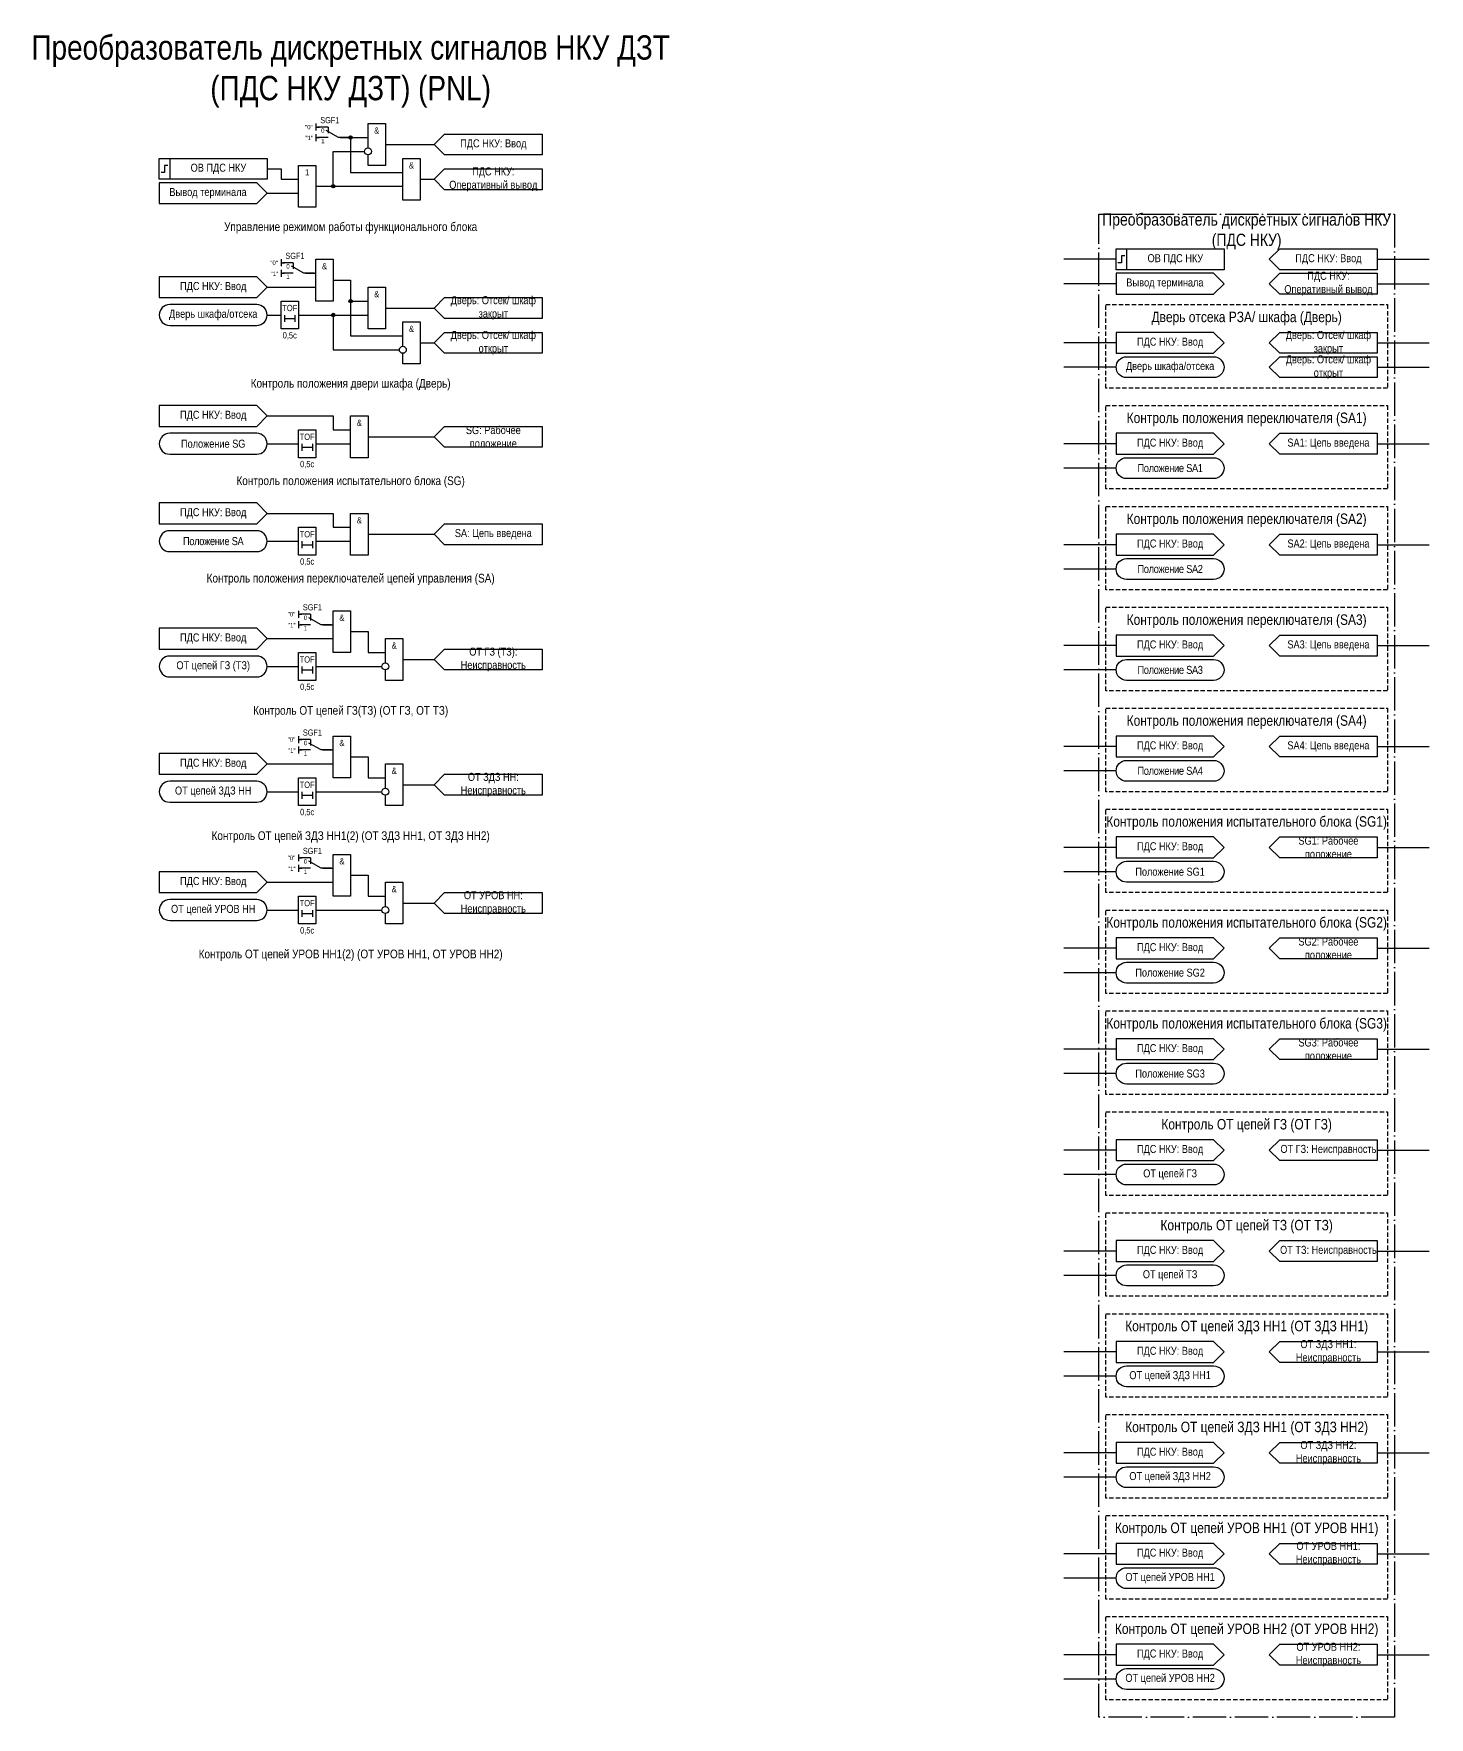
# Model space of a CAD drawing. Header units: millimetres. Extents: x -2609 to 701, y -63 to 764.
# Drawn here: x -2244.1 to -1843, y 128 to 611.8 of the extents above; entities that cross this region are included whole.
import ezdxf
from ezdxf.enums import TextEntityAlignment as Align

# ---------------------------------------------------------------- set-up
doc = ezdxf.new("R2010")
doc.units = ezdxf.units.MM
doc.linetypes.add('ACAD_ISO04W100', pattern=[30, 24, -3, 0, -3])
doc.linetypes.add('штриховая2', pattern=[0.375, 0.25, -0.125])
doc.layers.add('TEXT', color=7, linetype='Continuous', lineweight=25)
doc.layers.add('Основная', color=7, linetype='Continuous')
doc.styles.add('2.5_Gost_RD', font='ARIALN.TTF', dxfattribs={"height": 2.5})
doc.styles.add('3.5_Gost_RD', font='ARIALN.TTF', dxfattribs={"height": 3.5})
doc.styles.add('Вывод', font='ARIALN.TTF', dxfattribs={"height": 2.5})
doc.styles.add('Компонент', font='ARIALN.TTF', dxfattribs={"height": 3.5})

# ---------------------------------------------------------------- blocks, each defined once
blk = doc.blocks.new('*U958')
at = {"layer": 'Основная', "color": 0}
blk.add_line((0, 0), (7, 4), dxfattribs=at)
at = {"layer": 'Основная', "ltscale": 0.35}
blk.add_line((6, 6), (6, 2.5), dxfattribs=at)
blk = doc.blocks.new('*U985')
at = {"layer": 'Основная', "color": 0}
for p, q in [((-3, 6), (-9, 6)), ((-3, 0), (-9, 0)), ((9, 0), (3, 0))]:
    blk.add_line(p, q, dxfattribs=at)
at = {"layer": 'Основная', "ltscale": 0.25, "xscale": -1}
blk.add_blockref('*U958', (3, 0), dxfattribs=at)
at = {"layer": 'Основная'}
for tag, height, style, p in [('ОУ', 3.5, 'Компонент', (-2, 10)), ('В1', 2.5, 'Вывод', (-14, 6)), ('В2', 2.5, 'Вывод', (-6, 4)), ('В3', 2.5, 'Вывод', (-6, -2))]:
    blk.add_attdef(tag, text='', height=height, dxfattribs=dict(at, style=style)).set_placement(p, align=Align.MIDDLE_CENTER)
blk = doc.blocks.new('Точка')
at = {"ltscale": 100}
h = blk.add_hatch(color=256, dxfattribs=at)
h.dxf.hatch_style = 1
edge = h.paths.add_edge_path()
edge.add_arc((0, 0), 0.5, 0, 360)
blk.add_circle((0, 0), 0.5, dxfattribs=at)

msp = doc.modelspace()

# ---------------------------------------------------------------- linework, layer by layer
at = {"ltscale": 100}
for p, q in [((-2163, 586), (-2163, 584)), ((-2163, 585), (-2162, 585)), ((-2163, 583), (-2163, 581)), ((-2163, 582), (-2162, 582)), ((-2168, 570), (-2168, 570)), ((-2173, 547), (-2173, 545)), ((-1933, 547), (-1948, 547)), ((-1858, 547), (-1843, 547)), ((-2173, 546), (-2172, 546)), ((-2173, 544), (-2173, 542)), ((-2173, 543), (-2172, 543)), ((-1933, 540), (-1948, 540)), ((-1858, 540), (-1843, 540)), ((-1933, 523), (-1948, 523)), ((-1858, 523), (-1843, 523)), ((-1933, 516), (-1948, 516)), ((-1858, 516), (-1843, 516)), ((-1933, 494), (-1948, 494)), ((-1858, 494), (-1843, 494)), ((-1933, 487), (-1948, 487)), ((-1933, 465), (-1948, 465)), ((-1858, 465), (-1843, 465)), ((-1933, 458), (-1948, 458)), ((-2168, 446), (-2168, 444)), ((-2168, 445), (-2167, 445)), ((-2168, 443), (-2168, 441)), ((-2168, 442), (-2167, 442)), ((-1933, 436), (-1948, 436)), ((-1858, 436), (-1843, 436)), ((-1933, 429), (-1948, 429)), ((-2168, 410), (-2168, 408)), ((-2168, 409), (-2167, 409)), ((-2168, 407), (-2168, 405)), ((-1933, 407), (-1948, 407)), ((-1858, 407), (-1843, 407)), ((-2168, 406), (-2167, 406)), ((-1933, 400), (-1948, 400)), ((-1933, 378), (-1948, 378)), ((-1858, 378), (-1843, 378)), ((-2168, 376), (-2168, 374)), ((-2168, 375), (-2167, 375)), ((-2168, 373), (-2168, 371)), ((-2168, 372), (-2167, 372)), ((-1933, 371), (-1948, 371)), ((-1933, 349), (-1948, 349)), ((-1858, 349), (-1843, 349)), ((-1933, 342), (-1948, 342)), ((-1933, 320), (-1948, 320)), ((-1858, 320), (-1843, 320)), ((-1933, 313), (-1948, 313)), ((-1933, 291), (-1948, 291)), ((-1858, 291), (-1843, 291)), ((-1933, 284), (-1948, 284)), ((-1933, 262), (-1948, 262)), ((-1858, 262), (-1843, 262)), ((-1933, 255), (-1948, 255)), ((-1933, 233), (-1948, 233)), ((-1858, 233), (-1843, 233)), ((-1933, 226), (-1948, 226)), ((-1933, 204), (-1948, 204)), ((-1858, 204), (-1843, 204)), ((-1933, 197), (-1948, 197)), ((-1933, 175), (-1948, 175)), ((-1858, 175), (-1843, 175)), ((-1933, 168), (-1948, 168)), ((-1933, 146), (-1948, 146)), ((-1858, 146), (-1843, 146)), ((-1933, 139), (-1948, 139))]:
    msp.add_line(p, q, dxfattribs=at)
for points in [[(-2148, 579), (-2148, 586), (-2143, 586), (-2143, 574), (-2148, 574), (-2148, 577)], [(-2156, 582), (-2148, 582)], [(-2156, 582), (-2153, 582), (-2153, 572), (-2138, 572)], [(-2129, 580), (-2126, 583), (-2098, 583), (-2098, 577), (-2126, 577), (-2129, 580)], [(-2163, 568), (-2158, 568), (-2158, 578), (-2149, 578)], [(-2143, 580), (-2129, 580)], [(-2177, 573), (-2173, 573), (-2173, 570), (-2168, 570)], [(-2129, 570), (-2126, 573), (-2098, 573), (-2098, 567), (-2126, 567), (-2129, 570)], [(-2163, 568), (-2138, 568)], [(-2133, 570), (-2129, 570)], [(-2177, 566), (-2168, 566)], [(-1889, 547), (-1886, 550), (-1858, 550), (-1858, 544), (-1886, 544), (-1889, 547)], [(-2166, 543), (-2163, 543)], [(-2166, 543), (-2163, 543)], [(-1889, 540), (-1886, 543), (-1858, 543), (-1858, 537), (-1886, 537), (-1889, 540)], [(-2177, 539), (-2163, 539)], [(-2158, 541), (-2153, 541), (-2153, 525), (-2138, 525)], [(-2158, 541), (-2153, 541), (-2153, 535), (-2148, 535)], [(-2143, 533), (-2129, 533)], [(-2129, 533), (-2126, 536), (-2098, 536), (-2098, 530), (-2126, 530), (-2129, 533)], [(-2177, 531), (-2173, 531)], [(-2172, 531), (-2172, 529)], [(-2172, 530), (-2169, 530)], [(-2169, 531), (-2169, 529)], [(-2168, 531), (-2148, 531)], [(-2168, 531), (-2158, 531), (-2158, 521), (-2139, 521)], [(-2138, 522), (-2138, 529), (-2133, 529), (-2133, 517), (-2138, 517), (-2138, 520)], [(-2133, 523), (-2129, 523)], [(-2129, 523), (-2126, 526), (-2098, 526), (-2098, 520), (-2126, 520), (-2129, 523)], [(-2177, 502), (-2158, 502), (-2158, 498), (-2153, 498)], [(-2129, 496), (-2126, 499), (-2098, 499), (-2098, 493), (-2126, 493), (-2129, 496)], [(-2177, 494), (-2168, 494)], [(-2167, 494), (-2167, 492)], [(-2164, 494), (-2164, 492)], [(-2163, 494), (-2153, 494)], [(-2148, 496), (-2129, 496)], [(-2167, 493), (-2164, 493)], [(-2177, 474), (-2158, 474), (-2158, 470), (-2153, 470)], [(-2129, 468), (-2126, 471), (-2098, 471), (-2098, 465), (-2126, 465), (-2129, 468)], [(-2177, 466), (-2168, 466)], [(-2167, 466), (-2167, 464)], [(-2167, 465), (-2164, 465)], [(-2164, 466), (-2164, 464)], [(-2163, 466), (-2153, 466)], [(-2148, 468), (-2129, 468)], [(-2161, 442), (-2158, 442)], [(-2161, 442), (-2158, 442)], [(-2177, 438), (-2158, 438)], [(-2153, 440), (-2148, 440), (-2148, 434), (-2143, 434)], [(-2143, 431), (-2143, 438), (-2138, 438), (-2138, 426), (-2143, 426), (-2143, 429)], [(-2138, 432), (-2129, 432)], [(-2129, 432), (-2126, 435), (-2098, 435), (-2098, 429), (-2126, 429), (-2129, 432)], [(-2177, 430), (-2168, 430)], [(-2167, 430), (-2167, 428)], [(-2167, 429), (-2164, 429)], [(-2164, 430), (-2164, 428)], [(-2163, 430), (-2144, 430)], [(-2177, 402), (-2158, 402)], [(-2161, 406), (-2158, 406)], [(-2161, 406), (-2158, 406)], [(-2153, 404), (-2148, 404), (-2148, 398), (-2143, 398)], [(-2143, 395), (-2143, 402), (-2138, 402), (-2138, 390), (-2143, 390), (-2143, 393)], [(-2129, 396), (-2126, 399), (-2098, 399), (-2098, 393), (-2126, 393), (-2129, 396)], [(-2177, 394), (-2168, 394)], [(-2167, 394), (-2167, 392)], [(-2167, 393), (-2164, 393)], [(-2164, 394), (-2164, 392)], [(-2163, 394), (-2144, 394)], [(-2138, 396), (-2129, 396)], [(-2177, 368), (-2158, 368)], [(-2161, 372), (-2158, 372)], [(-2161, 372), (-2158, 372)], [(-2153, 370), (-2148, 370), (-2148, 364), (-2143, 364)], [(-2143, 361), (-2143, 368), (-2138, 368), (-2138, 356), (-2143, 356), (-2143, 359)], [(-2129, 362), (-2126, 365), (-2098, 365), (-2098, 359), (-2126, 359), (-2129, 362)], [(-2177, 360), (-2168, 360)], [(-2167, 360), (-2167, 358)], [(-2167, 359), (-2164, 359)], [(-2164, 360), (-2164, 358)], [(-2163, 360), (-2144, 360)], [(-2138, 362), (-2129, 362)]]:
    msp.add_lwpolyline(points, dxfattribs=at)
for points in [[(-2208, 576), (-2177, 576), (-2177, 570), (-2208, 570)], [(-2208, 576), (-2205, 576), (-2205, 570), (-2208, 570)], [(-2138, 576), (-2133, 576), (-2133, 564), (-2138, 564)], [(-2168, 574), (-2163, 574), (-2163, 562), (-2168, 562)], [(-2208, 569), (-2208, 563), (-2180, 563), (-2177, 566), (-2180, 569)], [(-2163, 547), (-2158, 547), (-2158, 535), (-2163, 535)], [(-1933, 550), (-1902, 550), (-1902, 544), (-1933, 544)], [(-1933, 550), (-1930, 550), (-1930, 544), (-1933, 544)], [(-2208, 542), (-2208, 536), (-2180, 536), (-2177, 539), (-2180, 542)], [(-1933, 543), (-1933, 537), (-1905, 537), (-1902, 540), (-1905, 543)], [(-2148, 539), (-2143, 539), (-2143, 527), (-2148, 527)], [(-2173, 535), (-2168, 535), (-2168, 527), (-2173, 527)], [(-1933, 526), (-1933, 520), (-1905, 520), (-1902, 523), (-1905, 526)], [(-1858, 520), (-1886, 520), (-1889, 523), (-1886, 526), (-1858, 526)], [(-1886, 519), (-1858, 519), (-1858, 513), (-1886, 513), (-1889, 516)], [(-2208, 505), (-2208, 499), (-2180, 499), (-2177, 502), (-2180, 505)], [(-2153, 502), (-2148, 502), (-2148, 490), (-2153, 490)], [(-2168, 498), (-2163, 498), (-2163, 490), (-2168, 490)], [(-1933, 497), (-1933, 491), (-1905, 491), (-1902, 494), (-1905, 497)], [(-1858, 491), (-1886, 491), (-1889, 494), (-1886, 497), (-1858, 497)], [(-2208, 477), (-2208, 471), (-2180, 471), (-2177, 474), (-2180, 477)], [(-2168, 470), (-2163, 470), (-2163, 462), (-2168, 462)], [(-2153, 474), (-2148, 474), (-2148, 462), (-2153, 462)], [(-1933, 468), (-1933, 462), (-1905, 462), (-1902, 465), (-1905, 468)], [(-1858, 462), (-1886, 462), (-1889, 465), (-1886, 468), (-1858, 468)], [(-2158, 446), (-2153, 446), (-2153, 434), (-2158, 434)], [(-2208, 441), (-2208, 435), (-2180, 435), (-2177, 438), (-2180, 441)], [(-1933, 439), (-1933, 433), (-1905, 433), (-1902, 436), (-1905, 439)], [(-1858, 433), (-1886, 433), (-1889, 436), (-1886, 439), (-1858, 439)], [(-2168, 434), (-2163, 434), (-2163, 426), (-2168, 426)], [(-2158, 410), (-2153, 410), (-2153, 398), (-2158, 398)], [(-1933, 410), (-1933, 404), (-1905, 404), (-1902, 407), (-1905, 410)], [(-1858, 404), (-1886, 404), (-1889, 407), (-1886, 410), (-1858, 410)], [(-2208, 405), (-2208, 399), (-2180, 399), (-2177, 402), (-2180, 405)], [(-2168, 398), (-2163, 398), (-2163, 390), (-2168, 390)], [(-1933, 381), (-1933, 375), (-1905, 375), (-1902, 378), (-1905, 381)], [(-1858, 375), (-1886, 375), (-1889, 378), (-1886, 381), (-1858, 381)], [(-2158, 376), (-2153, 376), (-2153, 364), (-2158, 364)], [(-2208, 371), (-2208, 365), (-2180, 365), (-2177, 368), (-2180, 371)], [(-2168, 364), (-2163, 364), (-2163, 356), (-2168, 356)], [(-1933, 352), (-1933, 346), (-1905, 346), (-1902, 349), (-1905, 352)], [(-1858, 346), (-1886, 346), (-1889, 349), (-1886, 352), (-1858, 352)], [(-1933, 323), (-1933, 317), (-1905, 317), (-1902, 320), (-1905, 323)], [(-1858, 317), (-1886, 317), (-1889, 320), (-1886, 323), (-1858, 323)], [(-1933, 294), (-1933, 288), (-1905, 288), (-1902, 291), (-1905, 294)], [(-1858, 288), (-1886, 288), (-1889, 291), (-1886, 294), (-1858, 294)], [(-1933, 265), (-1933, 259), (-1905, 259), (-1902, 262), (-1905, 265)], [(-1858, 259), (-1886, 259), (-1889, 262), (-1886, 265), (-1858, 265)], [(-1933, 236), (-1933, 230), (-1905, 230), (-1902, 233), (-1905, 236)], [(-1858, 230), (-1886, 230), (-1889, 233), (-1886, 236), (-1858, 236)], [(-1933, 207), (-1933, 201), (-1905, 201), (-1902, 204), (-1905, 207)], [(-1858, 201), (-1886, 201), (-1889, 204), (-1886, 207), (-1858, 207)], [(-1933, 178), (-1933, 172), (-1905, 172), (-1902, 175), (-1905, 178)], [(-1858, 172), (-1886, 172), (-1889, 175), (-1886, 178), (-1858, 178)], [(-1933, 149), (-1933, 143), (-1905, 143), (-1902, 146), (-1905, 149)], [(-1858, 143), (-1886, 143), (-1889, 146), (-1886, 149), (-1858, 149)]]:
    msp.add_lwpolyline(points, close=True, dxfattribs=at)
at = {"lineweight": 30, "ltscale": 100}
for points in [[(-2205.5, 574), (-2206.5, 574), (-2206.5, 572), (-2207.5, 572)], [(-1930.5, 548), (-1931.5, 548), (-1931.5, 546), (-1932.5, 546)]]:
    msp.add_lwpolyline(points, dxfattribs=at)
at = {"color": 251, "linetype": 'ACAD_ISO04W100', "lineweight": 30, "ltscale": 0.4, "true_color": 0x58595b}
msp.add_lwpolyline([(-1938, 560), (-1853, 560), (-1853, 128), (-1938, 128)], close=True, dxfattribs=at)
at = {"ltscale": 100}
for points in [[(-2205, 528), (-2180, 528, 1), (-2180, 534), (-2205, 534, 1)], [(-1930, 513, -1), (-1930, 519), (-1905, 519, -1), (-1905, 513)], [(-2205, 491), (-2180, 491, 1), (-2180, 497), (-2205, 497, 1)], [(-1930, 484, -1), (-1930, 490), (-1905, 490, -1), (-1905, 484)], [(-2205, 463), (-2180, 463, 1), (-2180, 469), (-2205, 469, 1)], [(-1930, 455, -1), (-1930, 461), (-1905, 461, -1), (-1905, 455)], [(-2205, 427), (-2180, 427, 1), (-2180, 433), (-2205, 433, 1)], [(-1930, 426, -1), (-1930, 432), (-1905, 432, -1), (-1905, 426)], [(-1930, 397, -1), (-1930, 403), (-1905, 403, -1), (-1905, 397)], [(-2205, 391), (-2180, 391, 1), (-2180, 397), (-2205, 397, 1)], [(-1930, 368, -1), (-1930, 374), (-1905, 374, -1), (-1905, 368)], [(-2205, 357), (-2180, 357, 1), (-2180, 363), (-2205, 363, 1)], [(-1930, 339, -1), (-1930, 345), (-1905, 345, -1), (-1905, 339)], [(-1930, 310, -1), (-1930, 316), (-1905, 316, -1), (-1905, 310)], [(-1930, 281, -1), (-1930, 287), (-1905, 287, -1), (-1905, 281)], [(-1930, 252, -1), (-1930, 258), (-1905, 258, -1), (-1905, 252)], [(-1930, 223, -1), (-1930, 229), (-1905, 229, -1), (-1905, 223)], [(-1930, 194, -1), (-1930, 200), (-1905, 200, -1), (-1905, 194)], [(-1930, 165, -1), (-1930, 171), (-1905, 171, -1), (-1905, 165)], [(-1930, 136, -1), (-1930, 142), (-1905, 142, -1), (-1905, 136)]]:
    msp.add_lwpolyline(points, format="xyb", close=True, dxfattribs=at)
at = {"linetype": 'штриховая2', "ltscale": 5}
for points in [[(-1936, 534), (-1855, 534), (-1855, 510), (-1936, 510)], [(-1936, 505), (-1855, 505), (-1855, 481), (-1936, 481)], [(-1936, 476), (-1855, 476), (-1855, 452), (-1936, 452)], [(-1936, 447), (-1855, 447), (-1855, 423), (-1936, 423)], [(-1936, 418), (-1855, 418), (-1855, 394), (-1936, 394)], [(-1936, 389), (-1855, 389), (-1855, 365), (-1936, 365)], [(-1936, 360), (-1855, 360), (-1855, 336), (-1936, 336)], [(-1936, 331), (-1855, 331), (-1855, 307), (-1936, 307)], [(-1936, 302), (-1855, 302), (-1855, 278), (-1936, 278)], [(-1936, 273), (-1855, 273), (-1855, 249), (-1936, 249)], [(-1936, 244), (-1855, 244), (-1855, 220), (-1936, 220)], [(-1936, 215), (-1855, 215), (-1855, 191), (-1936, 191)], [(-1936, 186), (-1855, 186), (-1855, 162), (-1936, 162)], [(-1936, 157), (-1855, 157), (-1855, 133), (-1936, 133)]]:
    msp.add_lwpolyline(points, close=True, dxfattribs=at)
for centre in [(-2148, 578), (-2138, 521)]:
    msp.add_circle(centre, 1)
at = {"ltscale": 100}
for centre in [(-2143, 430), (-2143, 394), (-2143, 360)]:
    msp.add_circle(centre, 1, dxfattribs=at)

# ---------------------------------------------------------------- block references
for p in [(-2153, 582), (-2158, 568), (-2153, 535), (-2158, 531)]:
    msp.add_blockref('Точка', p, dxfattribs=at)
at = {"layer": 'Основная', "ltscale": 0.25, "xscale": 0.5, "yscale": 0.5, "zscale": 0.5}
for p in [(-2158, 582), (-2168, 543), (-2163, 442), (-2163, 406), (-2163, 372)]:
    msp.add_blockref('*U985', p, dxfattribs=at).add_auto_attribs({'ОУ': 'SGF1', 'В1': '"0"', 'В2': '0', 'В3': '1'})

# ---------------------------------------------------------------- texts
at = {"ltscale": 100, "attachment_point": 5}
for s, insert, char_height, width, style in [('{\\C3;Преобразователь дискретных сигналов НКУ ДЗТ (ПДС НКУ ДЗТ) (PNL)}', (-2153, 601), 7, 192.3731, '3.5_Gost_RD'), ('&', (-2145.5, 584), 1.8, 5, '2.5_Gost_RD'), ('ПДС НКУ: Ввод', (-2112, 580), 2.3, 28, '2.5_Gost_RD'), ('1', (-2165.5, 572), 1.8, 5, '2.5_Gost_RD'), ('&', (-2135.5, 574), 1.8, 5, '2.5_Gost_RD'), ('ПДС НКУ: Оперативный вывод', (-2112, 570), 2.3, 28, '2.5_Gost_RD'), ('Управление режимом работы функционального блока', (-2153, 556), 2.5, 120, '3.5_Gost_RD'), ('ПДС НКУ: Ввод', (-1872, 547), 2.3, 28, '2.5_Gost_RD'), ('&', (-2160.5, 545), 1.8, 5, '2.5_Gost_RD'), ('ПДС НКУ: Оперативный вывод', (-1872, 540), 2.3, 28, '2.5_Gost_RD'), ('ПДС НКУ: Ввод', (-2192.5, 539), 2.3, 31, '2.5_Gost_RD'), ('&', (-2145.5, 537), 1.8, 5, '2.5_Gost_RD'), ('Дверь шкафа/отсека', (-2192.5, 531), 2.3, 31, '2.5_Gost_RD'), ('TOF', (-2170.5, 533), 1.8, 5, '2.5_Gost_RD'), ('Дверь: Отсек/ шкаф закрыт', (-2112, 533), 2.3, 28, '2.5_Gost_RD'), ('&', (-2135.5, 527), 1.8, 5, '2.5_Gost_RD'), ('0,5с', (-2170.5, 525), 1.8, 5, '2.5_Gost_RD'), ('Дверь: Отсек/ шкаф открыт', (-2112, 523), 2.3, 28, '2.5_Gost_RD'), ('ПДС НКУ: Ввод', (-1917.5, 523), 2.3, 31, '2.5_Gost_RD'), ('Дверь: Отсек/ шкаф закрыт', (-1872, 523), 2.3, 28, '2.5_Gost_RD'), ('Дверь: Отсек/ шкаф открыт', (-1872, 516), 2.3, 28, '2.5_Gost_RD'), ('Контроль положения двери шкафа (Дверь)', (-2153, 511), 2.5, 120, '3.5_Gost_RD'), ('ПДС НКУ: Ввод', (-2192.5, 502), 2.3, 31, '2.5_Gost_RD'), ('&', (-2150.5, 500), 1.8, 5, '2.5_Gost_RD'), ('SG: Рабочее положение', (-2112, 496), 2.3, 28, '2.5_Gost_RD'), ('Положение SG', (-2192.5, 494), 2.3, 31, '2.5_Gost_RD'), ('TOF', (-2165.5, 496), 1.8, 5, '2.5_Gost_RD'), ('ПДС НКУ: Ввод', (-1917.5, 494), 2.3, 31, '2.5_Gost_RD'), ('SA1: Цепь введена', (-1872, 494), 2.3, 28, '2.5_Gost_RD'), ('0,5с', (-2165.5, 488), 1.8, 5, '2.5_Gost_RD'), ('Контроль положения испытательного блока (SG)', (-2153, 483), 2.5, 120, '3.5_Gost_RD'), ('ПДС НКУ: Ввод', (-2192.5, 474), 2.3, 31, '2.5_Gost_RD'), ('&', (-2150.5, 472), 1.8, 5, '2.5_Gost_RD'), ('SA: Цепь введена', (-2112, 468), 2.3, 28, '2.5_Gost_RD'), ('{\\T0.95;Положение SA}', (-2192.5, 466), 2.3, 31, '2.5_Gost_RD'), ('TOF', (-2165.5, 468), 1.8, 5, '2.5_Gost_RD'), ('ПДС НКУ: Ввод', (-1917.5, 465), 2.3, 31, '2.5_Gost_RD'), ('SA2: Цепь введена', (-1872, 465), 2.3, 28, '2.5_Gost_RD'), ('0,5с', (-2165.5, 460), 1.8, 5, '2.5_Gost_RD'), ('Контроль положения переключателей цепей управления (SA)', (-2153, 455), 2.5, 120, '3.5_Gost_RD'), ('&', (-2155.5, 444), 1.8, 5, '2.5_Gost_RD'), ('ПДС НКУ: Ввод', (-2192.5, 438), 2.3, 31, '2.5_Gost_RD'), ('&', (-2140.5, 436), 1.8, 5, '2.5_Gost_RD'), ('ОТ ГЗ (ТЗ): Неисправность', (-2112, 432), 2.3, 28, '2.5_Gost_RD'), ('ПДС НКУ: Ввод', (-1917.5, 436), 2.3, 31, '2.5_Gost_RD'), ('SA3: Цепь введена', (-1872, 436), 2.3, 28, '2.5_Gost_RD'), ('ОТ цепей ГЗ (ТЗ)', (-2192.5, 430), 2.3, 31, '2.5_Gost_RD'), ('TOF', (-2165.5, 432), 1.8, 5, '2.5_Gost_RD'), ('0,5с', (-2165.5, 424), 1.8, 5, '2.5_Gost_RD'), ('Контроль ОТ цепей ГЗ(ТЗ) (ОТ ГЗ, ОТ ТЗ)', (-2153, 417), 2.5, 120, '3.5_Gost_RD'), ('&', (-2155.5, 408), 1.8, 5, '2.5_Gost_RD'), ('ПДС НКУ: Ввод', (-1917.5, 407), 2.3, 31, '2.5_Gost_RD'), ('SA4: Цепь введена', (-1872, 407), 2.3, 28, '2.5_Gost_RD'), ('ПДС НКУ: Ввод', (-2192.5, 402), 2.3, 31, '2.5_Gost_RD'), ('TOF', (-2165.5, 396), 1.8, 5, '2.5_Gost_RD'), ('&', (-2140.5, 400), 1.8, 5, '2.5_Gost_RD'), ('ОТ ЗДЗ НН: Неисправность', (-2112, 396), 2.3, 28, '2.5_Gost_RD'), ('ОТ цепей ЗДЗ НН', (-2192.5, 394), 2.3, 31, '2.5_Gost_RD'), ('0,5с', (-2165.5, 388), 1.8, 5, '2.5_Gost_RD'), ('Контроль ОТ цепей ЗДЗ НН1(2) (ОТ ЗДЗ НН1, ОТ ЗДЗ НН2)', (-2153, 381), 2.5, 120, '3.5_Gost_RD'), ('ПДС НКУ: Ввод', (-1917.5, 378), 2.3, 31, '2.5_Gost_RD'), ('SG1: Рабочее положение', (-1872, 378), 2.3, 28, '2.5_Gost_RD'), ('&', (-2155.5, 374), 1.8, 5, '2.5_Gost_RD'), ('ПДС НКУ: Ввод', (-2192.5, 368), 2.3, 31, '2.5_Gost_RD'), ('TOF', (-2165.5, 362), 1.8, 5, '2.5_Gost_RD'), ('&', (-2140.5, 366), 1.8, 5, '2.5_Gost_RD'), ('ОТ УРОВ НН: Неисправность', (-2112, 362), 2.3, 28, '2.5_Gost_RD'), ('ОТ цепей УРОВ НН', (-2192.5, 360), 2.3, 31, '2.5_Gost_RD'), ('0,5с', (-2165.5, 354), 1.8, 5, '2.5_Gost_RD'), ('Контроль ОТ цепей УРОВ НН1(2) (ОТ УРОВ НН1, ОТ УРОВ НН2) ', (-2153, 347), 2.5, 120, '3.5_Gost_RD'), ('ПДС НКУ: Ввод', (-1917.5, 349), 2.3, 31, '2.5_Gost_RD'), ('SG2: Рабочее положение', (-1872, 349), 2.3, 28, '2.5_Gost_RD'), ('ПДС НКУ: Ввод', (-1917.5, 320), 2.3, 31, '2.5_Gost_RD'), ('SG3: Рабочее положение', (-1872, 320), 2.3, 28, '2.5_Gost_RD'), ('ПДС НКУ: Ввод', (-1917.5, 291), 2.3, 31, '2.5_Gost_RD'), ('ОТ ГЗ: Неисправность', (-1872, 291), 2.3, 28, '2.5_Gost_RD'), ('ПДС НКУ: Ввод', (-1917.5, 262), 2.3, 31, '2.5_Gost_RD'), ('ОТ ТЗ: Неисправность', (-1872, 262), 2.3, 28, '2.5_Gost_RD'), ('ПДС НКУ: Ввод', (-1917.5, 233), 2.3, 31, '2.5_Gost_RD'), ('ОТ ЗДЗ НН1: Неисправность', (-1872, 233), 2.3, 28, '2.5_Gost_RD'), ('ОТ цепей ЗДЗ НН1', (-1917.5, 226), 2.3, 31, '2.5_Gost_RD'), ('ПДС НКУ: Ввод', (-1917.5, 204), 2.3, 31, '2.5_Gost_RD'), ('ОТ ЗДЗ НН2: Неисправность', (-1872, 204), 2.3, 28, '2.5_Gost_RD'), ('ОТ цепей ЗДЗ НН2', (-1917.5, 197), 2.3, 31, '2.5_Gost_RD'), ('ПДС НКУ: Ввод', (-1917.5, 175), 2.3, 31, '2.5_Gost_RD'), ('ОТ УРОВ НН1: Неисправность', (-1872, 175), 2.3, 28, '2.5_Gost_RD'), ('ОТ цепей УРОВ НН1', (-1917.5, 168), 2.3, 31, '2.5_Gost_RD'), ('ПДС НКУ: Ввод', (-1917.5, 146), 2.3, 31, '2.5_Gost_RD'), ('ОТ УРОВ НН2: Неисправность', (-1872, 146), 2.3, 28, '2.5_Gost_RD'), ('ОТ цепей УРОВ НН2', (-1917.5, 139), 2.3, 31, '2.5_Gost_RD')]:
    msp.add_mtext(s, dxfattribs=dict(at, insert=insert, char_height=char_height, width=width, style=style))
at = {"ltscale": 100, "char_height": 1.25, "attachment_point": 1, "style": '3.5_Gost_RD'}
for insert in [(-2166, 582.5), (-2176, 543.5), (-2171, 442.5), (-2171, 406.5), (-2171, 372.5)]:
    msp.add_mtext_dynamic_manual_height_columns('"1"', width=2, gutter_width=17.5, heights=[0], dxfattribs=dict(at, insert=insert))
at = {"color": 0, "ltscale": 100, "char_height": 2.3, "width": 28, "attachment_point": 5, "style": '2.5_Gost_RD'}
for s, insert in [('{\\C256;ОВ ПДС НКУ}', (-2191, 573)), ('{\\C256;Вывод терминала}', (-2194, 566)), ('{\\C256;ОВ ПДС НКУ}', (-1916, 547)), ('{\\C256;Вывод терминала}', (-1919, 540))]:
    msp.add_mtext(s, dxfattribs=dict(at, insert=insert))
at = {"color": 30, "ltscale": 100, "true_color": 0xf7941d, "insert": (-1895.5, 555), "char_height": 3.5, "width": 85, "attachment_point": 5, "style": '3.5_Gost_RD'}
msp.add_mtext('Преобразователь дискретных сигналов НКУ (ПДС НКУ)', dxfattribs=at)
at = {"color": 30, "ltscale": 100, "char_height": 3, "width": 81, "attachment_point": 5, "style": '3.5_Gost_RD'}
for s, insert in [('Дверь отсека РЗА/ шкафа (Дверь)', (-1895.5, 530)), ('Контроль положения переключателя (SA1)', (-1895.5, 501)), ('Контроль положения переключателя (SA2)', (-1895.5, 472)), ('Контроль положения переключателя (SA3)', (-1895.5, 443)), ('Контроль положения переключателя (SA4)', (-1895.5, 414)), ('Контроль положения испытательного блока (SG1)', (-1895.5, 385)), ('Контроль положения испытательного блока (SG2)', (-1895.5, 356)), ('Контроль положения испытательного блока (SG3)', (-1895.5, 327)), ('Контроль ОТ цепей ГЗ (ОТ ГЗ)', (-1895.5, 298)), ('Контроль ОТ цепей ТЗ (ОТ ТЗ)', (-1895.5, 269)), ('Контроль ОТ цепей ЗДЗ НН1 (ОТ ЗДЗ НН1)', (-1895.5, 240)), ('Контроль ОТ цепей ЗДЗ НН1 (ОТ ЗДЗ НН2)', (-1895.5, 211)), ('Контроль ОТ цепей УРОВ НН1 (ОТ УРОВ НН1)', (-1895.5, 182)), ('Контроль ОТ цепей УРОВ НН2 (ОТ УРОВ НН2)', (-1895.5, 153))]:
    msp.add_mtext(s, dxfattribs=dict(at, insert=insert))
at = {"layer": 'TEXT', "ltscale": 100, "char_height": 2.3, "width": 31, "attachment_point": 5, "style": '2.5_Gost_RD'}
for s, insert in [('Дверь шкафа/отсека', (-1917.5, 516)), ('{\\T0.95;Положение SA1}', (-1917.5, 487)), ('{\\T0.95;Положение SA2}', (-1917.5, 458)), ('{\\T0.95;Положение SA3}', (-1917.5, 429)), ('{\\T0.95;Положение SA4}', (-1917.5, 400)), ('Положение SG1', (-1917.5, 371)), ('Положение SG2', (-1917.5, 342)), ('Положение SG3', (-1917.5, 313)), ('ОТ цепей ГЗ', (-1917.5, 284)), ('ОТ цепей ТЗ', (-1917.5, 255))]:
    msp.add_mtext(s, dxfattribs=dict(at, insert=insert))

doc.saveas('drawing.dxf')
